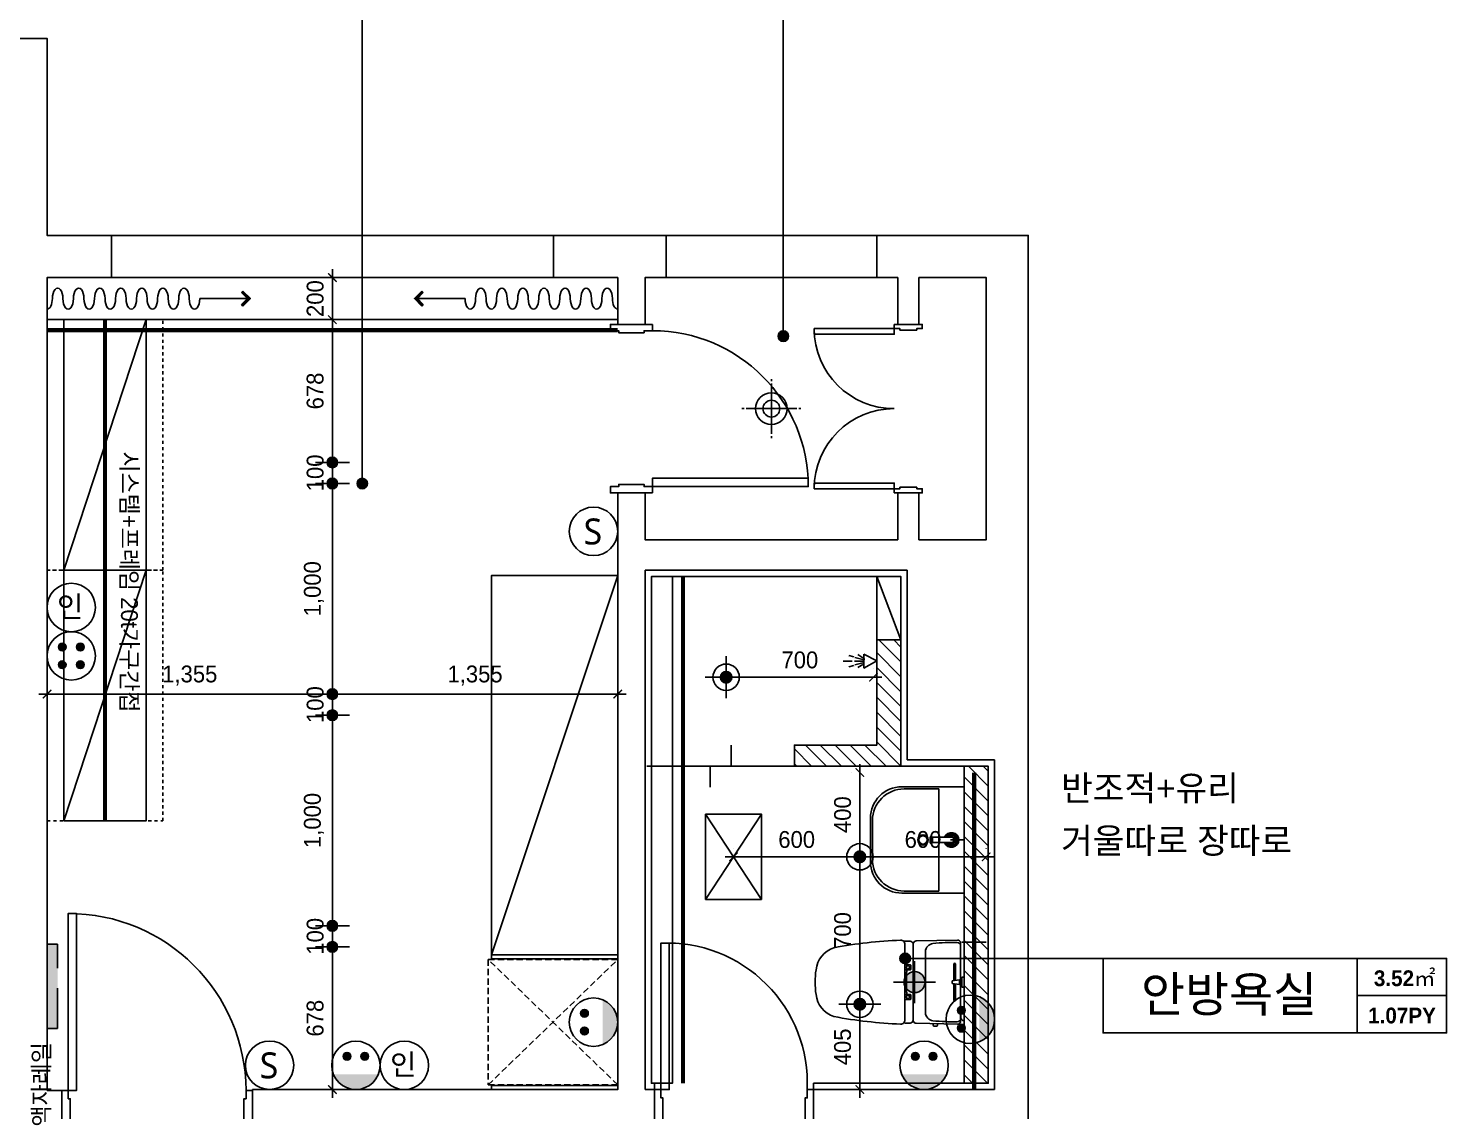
# Model space of a CAD drawing. Header units: millimetres. Extents: x 118028 to 193504, y 42792 to 96100.
# Drawn here: x 180482 to 187218, y 87357 to 92495 of the extents above; entities that cross this region are included whole.
import ezdxf
from ezdxf.enums import TextEntityAlignment as Align

# ---------------------------------------------------------------- set-up
doc = ezdxf.new("R2010")
doc.units = ezdxf.units.MM
doc.header["$LTSCALE"] = 30
doc.header["$PDMODE"] = 3
for name, pattern in [('DASHEDX2', [1.5, 1, -0.5]), ('HID', [2.3, 1.5, -0.8]), ('HID2', [1, 0.5, -0.5]), ('HIDDEN', [9.525, 6.35, -3.175])]:
    doc.linetypes.add(name, pattern=pattern)
doc.layers.get('DEFPOINTS').update_dxf_attribs({"color": 248})
for name, color, linetype in [('0-ELC TEXT', 7, 'Continuous'), ('01. F-소품', 3, 'Continuous'), ('03-TEXT', 3, 'Continuous'), ('03-WAL NEW', 3, 'Continuous'), ('06-FUR', 6, 'Continuous'), ('07-DIM WAL', 5, 'Continuous'), ('2CONTINUOUS', 2, 'Continuous'), ('3.기호.계단선', 30, 'Continuous'), ('_LIBR', 4, 'Continuous'), ('BATH', 5, 'Continuous'), ('C-WIN', 4, 'Continuous'), ('CEIL-DOOR', 6, 'Continuous'), ('CEIL-LIGHT', 7, 'Continuous'), ('CO-BATH', 6, 'Continuous'), ('CO-DO-FR', 7, 'Continuous'), ('CO-DOOR', 8, 'Continuous'), ('FIN', 2, 'Continuous'), ('HAT', 8, 'Continuous'), ('HL', 6, 'HIDDEN'), ('RC-LIGHT', 7, 'Continuous'), ('TOILET-1', 6, 'Continuous'), ('U-LANP', 6, 'Continuous'), ('설비', 140, 'Continuous'), ('욕실마감선', 4, 'Continuous')]:
    doc.layers.add(name, color=color, linetype=linetype)
doc.styles.add('HY 울릉도 L', font='')
doc.styles.add('넥슨고딕', font='NEXONLv1GothicBold.ttf')
doc.styles.add('코레일둥고', font='Korail_Round_Gothic_Medium.ttf')
doc.styles.get('HY 울릉도 L').set_extended_font_data('HY울릉도L')
doc.dimstyles.new('40', dxfattribs={"dimscale": 40, "dimtxt": 2, "dimasz": 1, "dimexe": 1, "dimexo": 1, "dimgap": 1, "dimtad": 1, "dimdec": 0, "dimrnd": 0.05, "dimdsep": 46, "dimlunit": 6, "dimtxsty": 'HY 울릉도 L', "dimblk": 'ARCHTICK', "dimcen": 2.5, "dimdle": 1, "dimclrd": 133, "dimclre": 133, "dimclrt": 30, "dimadec": 0, "dimazin": 0, "dimtfac": 1, "dimtdec": 0, "dimtix": 1, "dimtmove": 2, "dimatfit": 3, "dimldrblk": 'ARCHTICK', "dimfxl": 1, "dimlwd": -1, "dimlwe": -1, "dimarcsym": 0})

# ---------------------------------------------------------------- blocks, each defined once
blk = doc.blocks.new('D-008')
at = {"layer": 'CO-DO-FR'}
for points in [[(0, 200), (0, 0), (30, 0), (30, 40), (40, 40), (40, 160), (30, 160), (30, 200), (0, 200)], [(1200, 200), (1200, 0), (1170, 0), (1170, 40), (1160, 40), (1160, 160), (1170, 160), (1170, 200), (1200, 200)]]:
    blk.add_lwpolyline(points, close=True, dxfattribs=at)
at = {"layer": 'CO-DOOR'}
for points in [[(70, 770), (70, 200), (30, 200), (30, 770)], [(1130, 770), (1130, 200), (1170, 200), (1170, 770)]]:
    blk.add_lwpolyline(points, close=True, dxfattribs=at)
for centre, start, end in [((30, 200), 0, 90), ((1170, 200), 90, 180)]:
    blk.add_arc(centre, 570, start, end, dxfattribs=at)
blk = doc.blocks.new('AC-8')
at = {"layer": 'BATH'}
for p, q in [((-50.8, 54), (-0.1, 142.7)), ((-0.1, 142.7), (45.4, 54)), ((45.4, 54), (-50.8, 54)), ((-24.7, 46.5), (-46.3, 12.2)), ((-13.5, 47.3), (-27.7, -7.9)), ((-1.6, 49.5), (-1.6, -10.8)), ((10.4, 47.3), (24.5, -7.9)), ((21.6, 46.5), (43.2, 12.2)), ((-31.4, -16.2), (-41.1, -49)), ((-1.6, -27.3), (-1.6, -88.5)), ((28.3, -16.2), (38, -49))]:
    blk.add_line(p, q, dxfattribs=at)
blk = doc.blocks.new('A$C1AC25B95')
at = {"layer": '욕실마감선', "color": 8}
for p, q in [((28.3, 72.3), (28.3, 75)), ((53.3, 73.7), (53.3, 75))]:
    blk.add_line(p, q, dxfattribs=at)
at = {"layer": 'TOILET-1', "linetype": 'Continuous', "xscale": 0.873786407766195, "yscale": 0.873786407766195, "zscale": 0.873786407766195, "rotation": 180}
blk.add_blockref('AC-8', (39.7, 124.7), dxfattribs=at)
blk = doc.blocks.new('D-002')
at = {"layer": 'CO-DO-FR'}
for points in [[(0, 200), (0, 0), (30, 0), (30, 40), (40, 40), (40, 160), (30, 160), (30, 200), (0, 200)], [(800, 200), (800, 0), (770, 0), (770, 40), (760, 40), (760, 160), (770, 160), (770, 200), (800, 200)]]:
    blk.add_lwpolyline(points, close=True, dxfattribs=at)
at = {"layer": 'CO-DOOR'}
blk.add_lwpolyline([(730, 940), (730, 200), (770, 200), (770, 940)], close=True, dxfattribs=at)
blk.add_arc((770, 200), 740, 90, 180, dxfattribs=at)
blk = doc.blocks.new('vusaudeh')
at = {"layer": '3.기호.계단선', "transparency": 33554687}
h = blk.add_hatch(color=256, dxfattribs=at)
h.dxf.hatch_style = 1
h.paths.add_polyline_path([(158941.4, 87966.8, 1), (158841.4, 87966.8, 1)])
at = {"layer": '2CONTINUOUS'}
for p, q in [((158811.4, 91311.8), (158711.4, 91311.8)), ((157611.4, 91089.3), (157481.4, 91089.3)), ((157611.4, 90289.3), (157481.4, 90289.3)), ((157481.4, 87456.8), (157481.4, 90289.3)), ((158856.4, 89921.8), (157611.4, 89921.8)), ((157611.4, 89921.8), (157611.4, 87456.8)), ((158856.4, 89021.8), (158856.4, 89921.8)), ((159271.4, 89021.8), (158856.4, 89021.8)), ((159271.4, 87456.8), (159271.4, 89021.8)), ((155746.4, 87252.8), (155746.4, 87456.8)), ((155746.4, 87456.8), (157481.4, 87456.8)), ((158411.4, 87256.8), (158411.4, 87456.8)), ((158411.4, 87456.8), (159271.4, 87456.8))]:
    blk.add_line(p, q, dxfattribs=at)
for points in [[(154771.4, 87452.8), (154771.4, 91311.8), (155076.4, 91311.8), (155076.4, 91511.8), (154771.4, 91511.8), (154771.4, 92446.8), (154396.4, 92446.8), (154396.4, 92246.8), (154571.4, 92246.8), (154571.4, 90304.8)], [(157481.4, 91089.3), (157481.4, 91311.8), (157176.4, 91311.8), (157176.4, 91511.8), (157711.4, 91511.8), (157711.4, 91311.8), (157611.4, 91311.8), (157611.4, 91089.3)], [(158711.4, 91311.8), (158711.4, 91511.8), (159431.4, 91511.8), (159431.4, 80947.8), (159231.4, 80947.8)], [(158911.4, 91311.8), (158911.4, 91089.3), (158811.4, 91089.3), (158811.4, 91311.8)], [(158911.4, 90066.8), (159231.4, 90066.8), (159231.4, 91311.8), (158911.4, 91311.8)], [(157611.4, 90289.3), (157611.4, 90066.8), (158811.4, 90066.8)], [(158811.4, 90066.8), (158811.4, 90289.3), (158911.4, 90289.3), (158911.4, 90066.8)], [(154841.4, 87252.8), (154841.4, 87452.8), (154771.4, 87452.8)], [(157611.4, 87456.8), (157656.4, 87456.8), (157656.4, 87256.8)]]:
    blk.add_lwpolyline(points, dxfattribs=at)
at = {"layer": '3.기호.계단선'}
for p, q in [((158891.4, 88066.8), (158891.4, 87866.8)), ((158991.4, 87966.8), (158791.4, 87966.8))]:
    blk.add_line(p, q, dxfattribs=at)
blk.add_circle((158891.4, 87966.8), 50, dxfattribs=at)
at = {"layer": 'C-WIN'}
for points in [[(155076.4, 91511.8), (157176.4, 91511.8), (157176.4, 91311.8), (155076.4, 91311.8)], [(157711.4, 91311.8), (158711.4, 91311.8), (158711.4, 91511.8), (157711.4, 91511.8)]]:
    blk.add_lwpolyline(points, close=True, dxfattribs=at)
at = {"layer": 'CO-DO-FR'}
for points in [[(154841.4, 87452.8), (154841.4, 87252.8), (154871.4, 87252.8), (154871.4, 87292.8), (154881.4, 87292.8), (154881.4, 87412.8), (154871.4, 87412.8), (154871.4, 87452.8), (154841.4, 87452.8)], [(155746.4, 87452.8), (155746.4, 87252.8), (155716.4, 87252.8), (155716.4, 87292.8), (155706.4, 87292.8), (155706.4, 87412.8), (155716.4, 87412.8), (155716.4, 87452.8), (155746.4, 87452.8)], [(157656.4, 87456.8), (157656.4, 87256.8), (157686.4, 87256.8), (157686.4, 87296.8), (157696.4, 87296.8), (157696.4, 87416.8), (157686.4, 87416.8), (157686.4, 87456.8), (157656.4, 87456.8)], [(158411.4, 87456.8), (158411.4, 87256.8), (158381.4, 87256.8), (158381.4, 87296.8), (158371.4, 87296.8), (158371.4, 87416.8), (158381.4, 87416.8), (158381.4, 87456.8), (158411.4, 87456.8)]]:
    blk.add_lwpolyline(points, close=True, dxfattribs=at)
at = {"layer": 'CO-DOOR'}
for points in [[(154911.4, 88292.8), (154911.4, 87452.8), (154871.4, 87452.8), (154871.4, 88292.8)], [(157726.4, 88151.8), (157726.4, 87456.8), (157686.4, 87456.8), (157686.4, 88151.8)]]:
    blk.add_lwpolyline(points, close=True, dxfattribs=at)
for centre, radius, start, end in [((154872.1, 87448.5), 844.3, 0.29047, 90.04957), ((157716.5, 87487), 665.5, 357.40186, 92.59814)]:
    blk.add_arc(centre, radius, start, end, dxfattribs=at)
at = {"layer": 'CO-DOOR', "rotation": 270}
blk.add_blockref('D-002', (157446.4, 91089.3), dxfattribs=at)
blk = doc.blocks.new('cjswjdehds')
at = {"layer": '03-WAL NEW'}
h = blk.add_hatch(dxfattribs=at)
h.set_pattern_fill('_USER', color=256, scale=50, angle=135, pattern_type=0)
h.set_pattern_definition([(135, (282275.684, -121723.83), (-35.355339, -35.355339), [])])
h.paths.add_polyline_path([(184626.4, 88991.8), (184120.4, 88991.8), (184120.4, 89091.8), (184511.4, 89091.8), (184511.4, 89591.8), (184626.4, 89591.8)])
h = blk.add_hatch(dxfattribs=at)
h.set_pattern_fill('_USER', color=8, scale=50, angle=135, pattern_type=0)
h.set_pattern_definition([(135, (272673.75, -123468.83), (-35.355339, -35.355339), [])])
h.paths.add_polyline_path([(185041.4, 87486.8), (185041.4, 88079.5), (184926.4, 88079.5), (184926.4, 87486.8)])
h.paths.add_polyline_path([(185041.4, 88079.5), (185041.4, 88991.8), (184926.4, 88991.8), (184926.4, 88079.5)])
at = {"color": 8}
for p, q in [((184120.4, 88991.8), (183420.4, 88991.8)), ((184926.4, 88641.8), (184861.4, 88641.8))]:
    blk.add_line(p, q, dxfattribs=at)
blk.add_lwpolyline([(183820.4, 89091.8), (183820.4, 88991.8), (183720.4, 88991.8), (183720.4, 88891.8)], dxfattribs=at)
at = {"layer": '03-WAL NEW'}
blk.add_lwpolyline([(184626.4, 88991.8), (184120.4, 88991.8), (184120.4, 89091.8), (184511.4, 89091.8), (184511.4, 89591.8), (184626.4, 89591.8), (184626.4, 88991.8)], dxfattribs=at)
blk.add_lwpolyline([(184926.4, 88991.8), (184926.4, 87486.8), (185041.4, 87486.8), (185041.4, 88991.8)], close=True, dxfattribs=at)
at = {"layer": '06-FUR', "color": 8}
for p, q in [((181041.4, 91111.8), (180651.4, 89921.8)), ((181041.4, 89921.8), (180651.4, 88731.8)), ((182681.4, 88096.8), (183281.4, 89896.8)), ((184511.4, 89891.8), (184626.4, 89591.8))]:
    blk.add_line(p, q, dxfattribs=at)
at = {"layer": '06-FUR', "color": 8, "linetype": 'DASHEDX2'}
for p, q in [((183281.4, 87479.3), (182666.4, 88074.3)), ((182666.4, 87479.3), (183281.4, 88074.3))]:
    blk.add_line(p, q, dxfattribs=at)
at = {"layer": '06-FUR', "color": 8, "linetype": 'HID2'}
for points in [[(180571.4, 91111.8), (180571.4, 89921.8), (181121.4, 89921.8), (181121.4, 91111.8)], [(180571.4, 89921.8), (180571.4, 88731.8), (181121.4, 88731.8), (181121.4, 89921.8)]]:
    blk.add_lwpolyline(points, close=True, dxfattribs=at)
at = {"layer": '06-FUR', "color": 8}
for points in [[(180651.4, 91111.8), (180651.4, 89921.8), (181041.4, 89921.8), (181041.4, 91111.8)], [(180651.4, 89921.8), (180651.4, 88731.8), (181041.4, 88731.8), (181041.4, 89921.8)], [(183281.4, 88096.8), (183281.4, 89896.8), (182681.4, 89896.8), (182681.4, 88096.8)], [(184511.4, 89591.8), (184626.4, 89591.8), (184626.4, 89891.8), (184511.4, 89891.8)], [(182681.4, 88076.8), (183281.4, 88076.8), (183281.4, 88096.8), (182681.4, 88096.8)], [(182681.4, 87456.8), (183281.4, 87456.8), (183281.4, 87476.8), (182681.4, 87476.8)]]:
    blk.add_lwpolyline(points, close=True, dxfattribs=at)
at = {"layer": '06-FUR', "color": 8, "linetype": 'DASHEDX2'}
blk.add_lwpolyline([(183281.4, 87479.3), (183281.4, 88074.3), (182666.4, 88074.3), (182666.4, 87479.3)], close=True, dxfattribs=at)
at = {"layer": '_LIBR', "color": 8}
for p, q in [((183456.4, 87486.8), (183456.4, 87456.8)), ((184211.4, 87456.8), (184211.4, 87486.8))]:
    blk.add_line(p, q, dxfattribs=at)
blk.add_lwpolyline([(184211.4, 87486.8), (185041.4, 87486.8), (185041.4, 88991.8), (184626.4, 88991.8), (184626.4, 89891.8), (183441.4, 89891.8), (183441.4, 87486.8), (183456.4, 87486.8)], dxfattribs=at)
at = {"layer": 'CO-BATH', "color": 8}
for p, q in [((184631.4, 88894.3), (184926.4, 88894.3)), ((184641.4, 88884.3), (184806.4, 88884.3)), ((184806.4, 88884.3), (184806.4, 88399.3)), ((184926.4, 88894.3), (184926.4, 88389.3)), ((184481.4, 88539.3), (184481.4, 88744.3)), ((184491.4, 88549.3), (184491.4, 88734.3)), ((184765.9, 88627.3), (184765.9, 88656.3)), ((184770.9, 88656.3), (184765.9, 88656.3)), ((184770.9, 88627.3), (184770.9, 88656.3)), ((184775.9, 88655.3), (184770.9, 88655.3)), ((184775.9, 88628.3), (184775.9, 88655.3)), ((184866.4, 88654.3), (184775.9, 88654.3)), ((184770.9, 88627.3), (184765.9, 88627.3)), ((184775.9, 88628.3), (184770.9, 88628.3)), ((184866.4, 88629.3), (184775.9, 88629.3)), ((184926.4, 88389.3), (184631.4, 88389.3)), ((184806.4, 88399.3), (184641.4, 88399.3))]:
    blk.add_line(p, q, dxfattribs=at)
for radius in [25, 20]:
    blk.add_circle((184731.4, 88641.8), radius, dxfattribs=at)
for centre, radius, start, end in [((184631.4, 88744.3), 150, 90, 180), ((184641.4, 88734.3), 150, 90, 180), ((184866.4, 88641.8), 35, 200.92486, 159.07519), ((184866.4, 88641.8), 30, 204.62434, 155.37571), ((184866.4, 88641.8), 25, 210.00002, 150.00002), ((184866.4, 88641.8), 18, 223.98299, 136.01706), ((184866.4, 88641.8), 12.5, 270.00002, 90.00002), ((184631.4, 88539.3), 150, 180, 270), ((184641.4, 88549.3), 150, 180, 270)]:
    blk.add_arc(centre, radius, start, end, dxfattribs=at)
at = {"layer": 'FIN', "color": 8}
for p, q in [((184645.7, 87966.8), (184645.7, 88146.1)), ((184685, 88147.2), (184685, 87966.8)), ((184742.8, 88112), (184742.8, 87966.8)), ((184910, 87974.8), (184910, 88139.4)), ((184645.7, 87966.8), (184645.7, 87787.5)), ((184685, 87786.4), (184685, 87966.8)), ((184742.8, 87821.6), (184742.8, 87966.8)), ((184910, 87958.8), (184910, 87794.2)), ((184911.4, 87811.1), (184911.4, 87823.6)), ((184911.4, 87811.1), (184911.4, 87798.6))]:
    blk.add_line(p, q, dxfattribs=at)
for points in [[(184685, 88147.2, 0.371724), (184670.3, 88161.6, 0.003515), (184639.4, 88160.7, 0.320541)], [(184910, 88139.4), (184910, 88151.8, 0.421209), (184894.6, 88166.8), (184699.6, 88162.2, 0.001659)], [(184685, 87786.4, -0.371724), (184670.3, 87772, -0.003515), (184639.4, 87772.9, -0.320541)], [(184910, 87794.2), (184910, 87781.8, -0.421209), (184894.6, 87766.8), (184699.6, 87771.4, -0.001659)]]:
    blk.add_lwpolyline(points, format="xyb", dxfattribs=at)
for centre, radius, start, end in [((184348, 88011), 125.5, 108.2964, 173.42408), ((184714.7, 85962), 2205.9, 92.3333, 100.60807), ((184625.7, 88146.1), 20, 0, 92.3333), ((184700, 88147.2), 15, 91.36509, 180), ((184782.7, 88110.3), 40, 95.94375, 177.51291), ((184882.2, 87155.5), 1000, 89.31159, 95.94375), ((184894, 88139.4), 16, 0, 89.31159), ((184625, 87966.8), 405.9, 171.69926, 180), ((184625, 87966.8), 405.9, 180, 188.30074), ((184348, 87922.6), 125.5, 186.57592, 251.7036), ((184926.4, 87823.6), 15, 90, 180), ((184714.7, 89971.6), 2205.9, 259.39193, 267.6667), ((184625.7, 87787.5), 20, 267.6667, 0), ((184700, 87786.4), 15, 180, 268.63491), ((184782.7, 87823.3), 40, 182.48709, 264.05625), ((184882.2, 88778.1), 1000, 264.05625, 270.68841), ((184894, 87794.2), 16, 270.68841, 0), ((184926.4, 87798.6), 15, 180, 270)]:
    blk.add_arc(centre, radius, start, end, dxfattribs=at)
at = {"layer": 'HL', "color": 8, "linetype": 'Continuous'}
for p, q in [((184878.4, 87974.3), (184878.4, 88053.3)), ((184885.4, 87975.3), (184885.4, 88053.3)), ((184652.8, 87966.8), (184652.8, 88013.1)), ((184870.3, 87972.8), (184904.6, 87978.1)), ((184870.3, 87960.8), (184870.3, 87972.8)), ((184904.6, 87978.1), (184911.6, 87973.7)), ((184904.6, 87955.5), (184904.6, 87978.1)), ((184911.6, 87973.7), (184916.4, 87979.2)), ((184911.6, 87959.9), (184911.6, 87973.7)), ((184916.4, 87990.8), (184926.4, 87990.8)), ((184916.4, 87942.8), (184916.4, 87990.8)), ((184652.8, 87966.8), (184652.8, 87920.5)), ((184870.3, 87960.8), (184904.6, 87955.5)), ((184878.4, 87880.3), (184878.4, 87959.3)), ((184885.4, 87880.3), (184885.4, 87958.3)), ((184904.6, 87955.5), (184911.6, 87959.9)), ((184911.6, 87959.9), (184916.4, 87954.4)), ((184916.4, 87942.8), (184926.4, 87942.8)), ((184779.9, 87761.8), (184779.9, 87769.5)), ((184796, 87757.8), (184783.9, 87757.8)), ((184800, 87761.8), (184800, 87769.1))]:
    blk.add_line(p, q, dxfattribs=at)
for points in [[(184645.7, 88049.4), (184669.9, 88049.4, -0.414214), (184673.9, 88045.4), (184673.9, 88028.9, -0.414214), (184669.9, 88024.9), (184654.3, 88024.9), (184645.7, 88024.9)], [(184654.3, 88024.9), (184654.3, 88015.1, -0.414214), (184652.3, 88013.1), (184645.7, 88013.1)], [(184654.3, 87908.7), (184654.3, 87918.5, 0.414214), (184652.3, 87920.5), (184645.7, 87920.5)], [(184645.7, 87884.2), (184669.9, 87884.2, 0.414214), (184673.9, 87888.2), (184673.9, 87904.7, 0.414214), (184669.9, 87908.7), (184654.3, 87908.7), (184645.7, 87908.7)]]:
    blk.add_lwpolyline(points, format="xyb", dxfattribs=at)
for centre in [(184660, 88036.8), (184660, 87896.8)]:
    blk.add_circle(centre, 8, dxfattribs=at)
for centre, radius, start, end in [((184881.9, 88053.3), 3.5, 0, 180), ((184881.9, 87880.3), 3.5, 180, 0), ((184783.9, 87761.8), 4, 180, 270), ((184796, 87761.8), 4, 270, 0)]:
    blk.add_arc(centre, radius, start, end, dxfattribs=at)
blk.add_blockref('vusaudeh', (25800, 0))
at = {"layer": '06-FUR', "color": 8, "xscale": -0.7874015748031495, "yscale": 0.7874015748031495, "zscale": 0.7874015748031495, "rotation": 89.99999999999986}
blk.add_blockref('A$C1AC25B95', (184511.4, 89523.1), dxfattribs=at)
at = {"layer": 'CO-DOOR', "color": 8, "xscale": 0.6666666666666666, "yscale": 0.6666666666666666, "zscale": 0.6666666666666666, "rotation": 90}
blk.add_blockref('D-008', (184728, 90289.3), dxfattribs=at)
blk = doc.blocks.new('FFSFDF')
at = {"layer": '01. F-소품'}
blk.add_hatch(color=8, dxfattribs=at).paths.add_polyline_path([(1567672.9, 1746751.1), (1567679.9, 1746744.1), (1567715.3, 1746779.4), (1567679.9, 1746814.8), (1567672.9, 1746807.7), (1567701.2, 1746779.4)])
at = {"layer": '01. F-소품', "color": 8}
for p, q in [((1567672.9, 1746807.7), (1567679.9, 1746814.8)), ((1567474.8, 1746779.4), (1567701.2, 1746779.4)), ((1567672.9, 1746751.1), (1567679.9, 1746744.1))]:
    blk.add_line(p, q, dxfattribs=at)
for points in [[(1567672.9, 1746807.7), (1567701.2, 1746779.4), (1567672.9, 1746751.1)], [(1567679.9, 1746814.8), (1567715.3, 1746779.4), (1567679.9, 1746744.1)]]:
    blk.add_lwpolyline(points, dxfattribs=at)
for centre, start_param, end_param in [((1566799.8, 1746779.4), 1.570796, 4.712389), ((1566899.8, 1746779.4), 1.570796, 4.712389), ((1566999.8, 1746779.4), 1.570796, 4.712389), ((1567099.8, 1746779.4), 1.570796, 4.712389), ((1567199.8, 1746779.4), 1.570796, 4.712389), ((1567299.8, 1746779.4), 1.570796, 4.712389), ((1567399.8, 1746779.4), 1.570796, 4.712389), ((1566749.8, 1746779.4), 6.283185, 7.853982), ((1566849.8, 1746779.4), 4.712389, 7.853982), ((1566949.8, 1746779.4), 4.712389, 7.853982), ((1567049.8, 1746779.4), 4.712389, 7.853982), ((1567149.8, 1746779.4), 4.712389, 7.853982), ((1567249.8, 1746779.4), 4.712389, 7.853982), ((1567349.8, 1746779.4), 4.712389, 7.853982), ((1567449.8, 1746779.4), 4.712389, 7.853982)]:
    blk.add_ellipse(centre, major_axis=(0, -50), ratio=0.5, start_param=start_param, end_param=end_param, dxfattribs=at)
blk = doc.blocks.new('hallogen')
h = blk.add_hatch(color=256)
h.dxf.hatch_style = 1
edge = h.paths.add_edge_path()
edge.add_arc((48591.7, 60854.3), 31.2, 0, 360, ccw=False)
at = {"color": 1, "linetype": 'Continuous'}
for p, q in [((48591.7, 60954.3), (48591.7, 60754.3)), ((48691.7, 60854.3), (48491.7, 60854.3))]:
    blk.add_line(p, q, dxfattribs=at)
at = {"color": 4, "linetype": 'Continuous'}
blk.add_circle((48591.7, 60854.3), 62.5, dxfattribs=at)
blk = doc.blocks.new('매입등')
at = {"layer": 'HAT', "color": 1}
for p, q in [((0, 140), (0, 130)), ((0, 120), (0, -120)), ((-140, 0), (-130, 0)), ((120, 0), (-120, 0)), ((140, 0), (130, 0)), ((-140, 0), (-130, 0)), ((0, -140), (0, -130))]:
    blk.add_line(p, q, dxfattribs=at)
blk.add_circle((0, 0), 40, dxfattribs=at)
at = {"layer": 'U-LANP'}
blk.add_circle((0, 0), 75, dxfattribs=at)
blk = doc.blocks.new('A$C59950440')
at = {"layer": 'CEIL-DOOR'}
blk.add_blockref('매입등', (140, 140), dxfattribs=at)
blk = doc.blocks.new('_ArchTick')
at = {"color": 0, "linetype": 'ByBlock', "const_width": 0.15}
blk.add_lwpolyline([(-0.5, -0.5), (0.5, 0.5)], dxfattribs=at)
blk = doc.blocks.new('*D111')
at = {"layer": '07-DIM WAL', "color": 133, "transparency": 16777216}
for p, q in [((183756.4, 89414.3), (184536.4, 89414.3)), ((183796.4, 89454.3), (183796.4, 89454.3)), ((184496.4, 89454.3), (184496.4, 89454.3))]:
    blk.add_line(p, q, dxfattribs=at)
at = {"layer": 'DEFPOINTS', "color": 0, "transparency": 16777216}
for p in [(183796.4, 89414.3), (184496.4, 89414.3), (184496.4, 89414.3)]:
    blk.add_point(p, dxfattribs=at)
at = {"layer": '07-DIM WAL', "color": 133, "transparency": 16777216, "xscale": 40, "yscale": 40, "zscale": 40, "rotation": 180}
blk.add_blockref('_ArchTick', (183796.4, 89414.3), dxfattribs=at)
at = {"layer": '07-DIM WAL', "color": 133, "transparency": 16777216, "xscale": 40, "yscale": 40, "zscale": 40}
blk.add_blockref('_ArchTick', (184496.4, 89414.3), dxfattribs=at)
at = {"layer": '07-DIM WAL', "color": 30, "transparency": 16777216, "insert": (184146.4, 89496), "char_height": 80, "attachment_point": 5, "style": 'HY 울릉도 L'}
blk.add_mtext('700', dxfattribs=at)
blk = doc.blocks.new('*D112')
at = {"layer": '07-DIM WAL', "color": 133, "transparency": 16777216}
for p, q in [((184431.4, 88601.8), (184431.4, 88601.8)), ((185031.4, 88599.3), (185031.4, 88601.8)), ((184391.4, 88561.8), (185071.4, 88561.8))]:
    blk.add_line(p, q, dxfattribs=at)
at = {"layer": 'DEFPOINTS', "color": 0, "transparency": 16777216}
for p in [(184431.4, 88561.8), (185031.4, 88561.8), (185031.4, 88559.3)]:
    blk.add_point(p, dxfattribs=at)
at = {"layer": '07-DIM WAL', "color": 133, "transparency": 16777216, "xscale": 40, "yscale": 40, "zscale": 40, "rotation": 180}
blk.add_blockref('_ArchTick', (184431.4, 88561.8), dxfattribs=at)
at = {"layer": '07-DIM WAL', "color": 133, "transparency": 16777216, "xscale": 40, "yscale": 40, "zscale": 40}
blk.add_blockref('_ArchTick', (185031.4, 88561.8), dxfattribs=at)
at = {"layer": '07-DIM WAL', "color": 30, "transparency": 16777216, "insert": (184731.4, 88643.5), "char_height": 80, "attachment_point": 5, "style": 'HY 울릉도 L'}
blk.add_mtext('600', dxfattribs=at)
blk = doc.blocks.new('*D113')
at = {"layer": '07-DIM WAL', "color": 133, "transparency": 16777216}
for p, q in [((184431.4, 88521.8), (184431.4, 89001.8)), ((184391.4, 88961.8), (184391.4, 88961.8)), ((184391.4, 88561.8), (184391.4, 88561.8))]:
    blk.add_line(p, q, dxfattribs=at)
at = {"layer": 'DEFPOINTS', "color": 0, "transparency": 16777216}
for p in [(184431.4, 88961.8), (184431.4, 88961.8), (184431.4, 88561.8)]:
    blk.add_point(p, dxfattribs=at)
at = {"layer": '07-DIM WAL', "color": 133, "transparency": 16777216, "xscale": 40, "yscale": 40, "zscale": 40}
for p, rotation in [((184431.4, 88961.8), 90), ((184431.4, 88561.8), 270)]:
    blk.add_blockref('_ArchTick', p, dxfattribs=dict(at, rotation=rotation))
at = {"layer": '07-DIM WAL', "color": 30, "transparency": 16777216, "insert": (184349.7, 88761.8), "char_height": 80, "attachment_point": 5, "rotation": 90, "style": 'HY 울릉도 L'}
blk.add_mtext('400', dxfattribs=at)
blk = doc.blocks.new('*D114')
at = {"layer": '07-DIM WAL', "color": 133, "transparency": 16777216}
for p, q in [((184431.4, 88601.8), (184431.4, 87821.8)), ((184391.4, 88561.8), (184391.4, 88561.8)), ((184391.4, 87861.8), (184391.4, 87861.8))]:
    blk.add_line(p, q, dxfattribs=at)
at = {"layer": 'DEFPOINTS', "color": 0, "transparency": 16777216}
for p in [(184431.4, 88561.8), (184431.4, 87861.8), (184431.4, 87861.8)]:
    blk.add_point(p, dxfattribs=at)
at = {"layer": '07-DIM WAL', "color": 133, "transparency": 16777216, "xscale": 40, "yscale": 40, "zscale": 40}
for p, rotation in [((184431.4, 88561.8), 90), ((184431.4, 87861.8), 270)]:
    blk.add_blockref('_ArchTick', p, dxfattribs=dict(at, rotation=rotation))
at = {"layer": '07-DIM WAL', "color": 30, "transparency": 16777216, "insert": (184349.7, 88211.8), "char_height": 80, "attachment_point": 5, "rotation": 90, "style": 'HY 울릉도 L'}
blk.add_mtext('700', dxfattribs=at)
blk = doc.blocks.new('*D115')
at = {"layer": '07-DIM WAL', "color": 133, "transparency": 16777216}
for p, q in [((184391.4, 87861.8), (184391.4, 87861.8)), ((184431.4, 87901.8), (184431.4, 87416.8)), ((184391.4, 87456.8), (184391.4, 87456.8))]:
    blk.add_line(p, q, dxfattribs=at)
at = {"layer": 'DEFPOINTS', "color": 0, "transparency": 16777216}
for p in [(184431.4, 87861.8), (184431.4, 87456.8), (184431.4, 87456.8)]:
    blk.add_point(p, dxfattribs=at)
at = {"layer": '07-DIM WAL', "color": 133, "transparency": 16777216, "xscale": 40, "yscale": 40, "zscale": 40}
for p, rotation in [((184431.4, 87861.8), 90), ((184431.4, 87456.8), 270)]:
    blk.add_blockref('_ArchTick', p, dxfattribs=dict(at, rotation=rotation))
at = {"layer": '07-DIM WAL', "color": 30, "transparency": 16777216, "insert": (184349.6, 87659.3), "char_height": 80, "attachment_point": 5, "rotation": 90, "style": 'HY 울릉도 L'}
blk.add_mtext('405', dxfattribs=at)
blk = doc.blocks.new('*D128')
at = {"layer": '07-DIM WAL', "color": 133, "transparency": 16777216}
for p, q in [((181926.4, 91071.8), (181926.4, 91351.8)), ((181886.4, 91311.8), (181886.4, 91311.8)), ((181886.4, 91111.8), (181886.4, 91111.8))]:
    blk.add_line(p, q, dxfattribs=at)
at = {"layer": 'DEFPOINTS', "color": 0, "transparency": 16777216}
for p in [(181926.4, 91311.8), (181926.4, 91311.8), (181926.4, 91111.8)]:
    blk.add_point(p, dxfattribs=at)
at = {"layer": '07-DIM WAL', "color": 133, "transparency": 16777216, "xscale": 40, "yscale": 40, "zscale": 40}
for p, rotation in [((181926.4, 91311.8), 270), ((181926.4, 91111.8), 90)]:
    blk.add_blockref('_ArchTick', p, dxfattribs=dict(at, rotation=rotation))
at = {"layer": '07-DIM WAL', "color": 30, "transparency": 16777216, "insert": (181844.7, 91211.8), "char_height": 80, "attachment_point": 5, "rotation": 90, "style": 'HY 울릉도 L'}
blk.add_mtext('200', dxfattribs=at)
blk = doc.blocks.new('*D130')
at = {"layer": '07-DIM WAL', "color": 133, "transparency": 16777216}
for p, q in [((183831.4, 88601.8), (183831.4, 88601.8)), ((184431.4, 88601.8), (184431.4, 88601.8)), ((184471.4, 88561.8), (183791.4, 88561.8))]:
    blk.add_line(p, q, dxfattribs=at)
at = {"layer": 'DEFPOINTS', "color": 0, "transparency": 16777216}
for p in [(183831.4, 88561.8), (183831.4, 88561.8), (184431.4, 88561.8)]:
    blk.add_point(p, dxfattribs=at)
at = {"layer": '07-DIM WAL', "color": 133, "transparency": 16777216, "xscale": 40, "yscale": 40, "zscale": 40, "rotation": 180}
blk.add_blockref('_ArchTick', (183831.4, 88561.8), dxfattribs=at)
at = {"layer": '07-DIM WAL', "color": 133, "transparency": 16777216, "xscale": 40, "yscale": 40, "zscale": 40}
blk.add_blockref('_ArchTick', (184431.4, 88561.8), dxfattribs=at)
at = {"layer": '07-DIM WAL', "color": 30, "transparency": 16777216, "insert": (184131.4, 88643.5), "char_height": 80, "attachment_point": 5, "style": 'HY 울릉도 L'}
blk.add_mtext('600', dxfattribs=at)
blk = doc.blocks.new('SW')
at = {"layer": '설비', "color": 140}
blk.add_circle((11533254, -14277699), 184, dxfattribs=at)
at = {"layer": '설비', "color": 140, "insert": (11533320, -14277601), "char_height": 197.14, "width": 314.33, "attachment_point": 3, "style": '코레일둥고'}
blk.add_mtext('{\\fMalgun Gothic|b0|i0|c129|p50;S}', dxfattribs=at)
blk = doc.blocks.new('egoo')
at = {"layer": '설비'}
h = blk.add_hatch(color=140, dxfattribs=at)
edge = h.paths.add_edge_path()
edge.add_arc((1015645.3, 443433.7), 22.3, 0, 360)
h = blk.add_hatch(color=140, dxfattribs=at)
edge = h.paths.add_edge_path()
edge.add_arc((1015747.7, 443433.7), 22.3, 0, 360)
h = blk.add_hatch(color=140, dxfattribs=at)
edge = h.paths.add_edge_path()
edge.add_line((1015826.3, 443329.1), (1015566.6, 443329.1))
edge.add_ellipse((1015696.5, 443381.5), major_axis=(99, 99), ratio=1, start_angle=156.95778, end_angle=293.04222)
at = {"layer": '설비', "color": 140}
for centre, radius in [((1015696.5, 443381.5), 140), ((1015645.3, 443433.7), 22.3), ((1015747.7, 443433.7), 22.3)]:
    blk.add_circle(centre, radius, dxfattribs=at)
blk = doc.blocks.new('DLSXJSPT')
at = {"layer": '설비', "color": 140}
blk.add_circle((242956, 103418.4), 115, dxfattribs=at)
at = {"layer": '설비', "color": 140, "style": '코레일둥고'}
blk.add_text('인', height=100, dxfattribs=at).set_placement((242888.1, 103372))
blk = doc.blocks.new('4RNZHS')
at = {"layer": '설비'}
h = blk.add_hatch(color=140, dxfattribs=at)
edge = h.paths.add_edge_path()
edge.add_arc((244434.2, 96095.3), 18.3, -90, 270, ccw=False)
h = blk.add_hatch(color=140, dxfattribs=at)
edge = h.paths.add_edge_path()
edge.add_arc((244520, 96095.3), 18.3, 270, 630)
h = blk.add_hatch(color=140, dxfattribs=at)
edge = h.paths.add_edge_path()
edge.add_arc((244434.2, 96011.2), 18.3, -90, 270, ccw=False)
h = blk.add_hatch(color=140, dxfattribs=at)
edge = h.paths.add_edge_path()
edge.add_arc((244520, 96011.2), 18.3, 270, 630)
at = {"layer": '설비', "color": 140}
for centre, radius in [((244477.1, 96053.3), 115), ((244434.2, 96095.3), 18.3), ((244520, 96095.3), 18.3), ((244434.2, 96011.2), 18.3), ((244520, 96011.2), 18.3)]:
    blk.add_circle(centre, radius, dxfattribs=at)
blk = doc.blocks.new('1')
at = {"linetype": 'Continuous'}
h = blk.add_hatch(color=4, dxfattribs=at)
h.dxf.hatch_style = 1
edge = h.paths.add_edge_path()
edge.add_arc((11539653, -14273504), 37.5, 0, 360)
at = {"color": 1, "linetype": 'Continuous'}
for p, q in [((11539653, -14273637), (11539653, -14273370)), ((11539520, -14273504), (11539787, -14273504))]:
    blk.add_line(p, q, dxfattribs=at)
at = {"color": 4, "linetype": 'Continuous'}
for radius in [41.5, 37.5]:
    blk.add_circle((11539653, -14273504), radius, dxfattribs=at)
blk = doc.blocks.new('*D160')
at = {"layer": '07-DIM WAL', "color": 133, "transparency": 16777216}
for p, q in [((181926.4, 89194.3), (181926.4, 89374.3)), ((181966.4, 89334.3), (181966.4, 89334.3)), ((181966.4, 89234.3), (181966.4, 89234.3))]:
    blk.add_line(p, q, dxfattribs=at)
at = {"layer": 'DEFPOINTS', "color": 0, "transparency": 16777216}
for p in [(181926.4, 89334.3), (181926.4, 89334.3), (181926.4, 89234.3)]:
    blk.add_point(p, dxfattribs=at)
at = {"layer": '07-DIM WAL', "color": 133, "transparency": 16777216, "xscale": 40, "yscale": 40, "zscale": 40}
for p, rotation in [((181926.4, 89334.3), 270), ((181926.4, 89234.3), 90)]:
    blk.add_blockref('_ArchTick', p, dxfattribs=dict(at, rotation=rotation))
at = {"layer": '07-DIM WAL', "color": 30, "transparency": 16777216, "insert": (181844.7, 89284.3), "char_height": 80, "attachment_point": 5, "rotation": 90, "style": 'HY 울릉도 L'}
blk.add_mtext('100', dxfattribs=at)
blk = doc.blocks.new('*D161')
at = {"layer": '07-DIM WAL', "color": 133, "transparency": 16777216}
for p, q in [((181926.4, 90294.3), (181926.4, 90474.3)), ((181966.4, 90434.3), (181966.4, 90434.3)), ((181966.4, 90334.3), (181966.4, 90334.3))]:
    blk.add_line(p, q, dxfattribs=at)
at = {"layer": 'DEFPOINTS', "color": 0, "transparency": 16777216}
for p in [(181926.4, 90434.3), (181926.4, 90434.3), (181926.4, 90334.3)]:
    blk.add_point(p, dxfattribs=at)
at = {"layer": '07-DIM WAL', "color": 133, "transparency": 16777216, "xscale": 40, "yscale": 40, "zscale": 40}
for p, rotation in [((181926.4, 90434.3), 270), ((181926.4, 90334.3), 90)]:
    blk.add_blockref('_ArchTick', p, dxfattribs=dict(at, rotation=rotation))
at = {"layer": '07-DIM WAL', "color": 30, "transparency": 16777216, "insert": (181844.7, 90384.3), "char_height": 80, "attachment_point": 5, "rotation": 90, "style": 'HY 울릉도 L'}
blk.add_mtext('100', dxfattribs=at)
blk = doc.blocks.new('*D162')
at = {"layer": '07-DIM WAL', "color": 133, "transparency": 16777216}
for p, q in [((181926.4, 88094.3), (181926.4, 88274.3)), ((181966.4, 88234.3), (181966.4, 88234.3)), ((181966.4, 88134.3), (181966.4, 88134.3))]:
    blk.add_line(p, q, dxfattribs=at)
at = {"layer": 'DEFPOINTS', "color": 0, "transparency": 16777216}
for p in [(181926.4, 88234.3), (181926.4, 88234.3), (181926.4, 88134.3)]:
    blk.add_point(p, dxfattribs=at)
at = {"layer": '07-DIM WAL', "color": 133, "transparency": 16777216, "xscale": 40, "yscale": 40, "zscale": 40}
for p, rotation in [((181926.4, 88234.3), 270), ((181926.4, 88134.3), 90)]:
    blk.add_blockref('_ArchTick', p, dxfattribs=dict(at, rotation=rotation))
at = {"layer": '07-DIM WAL', "color": 30, "transparency": 16777216, "insert": (181844.7, 88184.3), "char_height": 80, "attachment_point": 5, "rotation": 90, "style": 'HY 울릉도 L'}
blk.add_mtext('100', dxfattribs=at)
blk = doc.blocks.new('*D163')
at = {"layer": '07-DIM WAL', "color": 133, "transparency": 16777216}
for p, q in [((181886.4, 90334.3), (181886.4, 90334.3)), ((181926.4, 90374.3), (181926.4, 89294.3)), ((181886.4, 89334.3), (181886.4, 89334.3))]:
    blk.add_line(p, q, dxfattribs=at)
at = {"layer": 'DEFPOINTS', "color": 0, "transparency": 16777216}
for p in [(181926.4, 90334.3), (181926.4, 89334.3), (181926.4, 89334.3)]:
    blk.add_point(p, dxfattribs=at)
at = {"layer": '07-DIM WAL', "color": 133, "transparency": 16777216, "xscale": 40, "yscale": 40, "zscale": 40}
for p, rotation in [((181926.4, 90334.3), 90), ((181926.4, 89334.3), 270)]:
    blk.add_blockref('_ArchTick', p, dxfattribs=dict(at, rotation=rotation))
at = {"layer": '07-DIM WAL', "color": 30, "transparency": 16777216, "insert": (181838.5, 89834.3), "char_height": 80, "attachment_point": 5, "rotation": 90, "style": 'HY 울릉도 L'}
blk.add_mtext('1,000', dxfattribs=at)
blk = doc.blocks.new('*D164')
at = {"layer": '07-DIM WAL', "color": 133, "transparency": 16777216}
for p, q in [((181926.4, 89274.3), (181926.4, 88194.3)), ((181966.4, 89234.3), (181966.4, 89234.3)), ((181966.4, 88234.3), (181966.4, 88234.3))]:
    blk.add_line(p, q, dxfattribs=at)
at = {"layer": 'DEFPOINTS', "color": 0, "transparency": 16777216}
for p in [(181926.4, 89234.3), (181926.4, 88234.3), (181926.4, 88234.3)]:
    blk.add_point(p, dxfattribs=at)
at = {"layer": '07-DIM WAL', "color": 133, "transparency": 16777216, "xscale": 40, "yscale": 40, "zscale": 40}
for p, rotation in [((181926.4, 89234.3), 90), ((181926.4, 88234.3), 270)]:
    blk.add_blockref('_ArchTick', p, dxfattribs=dict(at, rotation=rotation))
at = {"layer": '07-DIM WAL', "color": 30, "transparency": 16777216, "insert": (181838.5, 88734.3), "char_height": 80, "attachment_point": 5, "rotation": 90, "style": 'HY 울릉도 L'}
blk.add_mtext('1,000', dxfattribs=at)
blk = doc.blocks.new('*D165')
at = {"layer": '07-DIM WAL', "color": 133, "transparency": 16777216}
for p, q in [((181886.4, 88134.3), (181886.4, 88134.3)), ((181926.4, 88174.3), (181926.4, 87416.8)), ((181886.4, 87456.8), (181886.4, 87456.8))]:
    blk.add_line(p, q, dxfattribs=at)
at = {"layer": 'DEFPOINTS', "color": 0, "transparency": 16777216}
for p in [(181926.4, 88134.3), (181926.4, 87456.8), (181926.4, 87456.8)]:
    blk.add_point(p, dxfattribs=at)
at = {"layer": '07-DIM WAL', "color": 133, "transparency": 16777216, "xscale": 40, "yscale": 40, "zscale": 40}
for p, rotation in [((181926.4, 88134.3), 90), ((181926.4, 87456.8), 270)]:
    blk.add_blockref('_ArchTick', p, dxfattribs=dict(at, rotation=rotation))
at = {"layer": '07-DIM WAL', "color": 30, "transparency": 16777216, "insert": (181844.6, 87795.6), "char_height": 80, "attachment_point": 5, "rotation": 90, "style": 'HY 울릉도 L'}
blk.add_mtext('678', dxfattribs=at)
blk = doc.blocks.new('*D166')
at = {"layer": '07-DIM WAL', "color": 133, "transparency": 16777216}
for p, q in [((181926.4, 90394.3), (181926.4, 91151.8)), ((181966.4, 91111.8), (181966.4, 91111.8)), ((181966.4, 90434.3), (181966.4, 90434.3))]:
    blk.add_line(p, q, dxfattribs=at)
at = {"layer": 'DEFPOINTS', "color": 0, "transparency": 16777216}
for p in [(181926.4, 91111.8), (181926.4, 91111.8), (181926.4, 90434.3)]:
    blk.add_point(p, dxfattribs=at)
at = {"layer": '07-DIM WAL', "color": 133, "transparency": 16777216, "xscale": 40, "yscale": 40, "zscale": 40}
for p, rotation in [((181926.4, 91111.8), 90), ((181926.4, 90434.3), 270)]:
    blk.add_blockref('_ArchTick', p, dxfattribs=dict(at, rotation=rotation))
at = {"layer": '07-DIM WAL', "color": 30, "transparency": 16777216, "insert": (181844.6, 90773.1), "char_height": 80, "attachment_point": 5, "rotation": 90, "style": 'HY 울릉도 L'}
blk.add_mtext('678', dxfattribs=at)
blk = doc.blocks.new('*D167')
at = {"layer": '07-DIM WAL', "color": 133, "transparency": 16777216}
for p, q in [((181886.4, 89334.3), (183321.4, 89334.3)), ((181926.4, 89374.3), (181926.4, 89374.3)), ((183281.4, 89374.3), (183281.4, 89374.3))]:
    blk.add_line(p, q, dxfattribs=at)
at = {"layer": 'DEFPOINTS', "color": 0, "transparency": 16777216}
for p in [(181926.4, 89334.3), (183281.4, 89334.3), (183281.4, 89334.3)]:
    blk.add_point(p, dxfattribs=at)
at = {"layer": '07-DIM WAL', "color": 133, "transparency": 16777216, "xscale": 40, "yscale": 40, "zscale": 40, "rotation": 180}
blk.add_blockref('_ArchTick', (181926.4, 89334.3), dxfattribs=at)
at = {"layer": '07-DIM WAL', "color": 133, "transparency": 16777216, "xscale": 40, "yscale": 40, "zscale": 40}
blk.add_blockref('_ArchTick', (183281.4, 89334.3), dxfattribs=at)
at = {"layer": '07-DIM WAL', "color": 30, "transparency": 16777216, "insert": (182603.9, 89422.3), "char_height": 80, "attachment_point": 5, "style": 'HY 울릉도 L'}
blk.add_mtext('1,355', dxfattribs=at)
blk = doc.blocks.new('*D168')
at = {"layer": '07-DIM WAL', "color": 133, "transparency": 16777216}
for p, q in [((181966.4, 89334.3), (180531.4, 89334.3)), ((180571.4, 89374.3), (180571.4, 89374.3)), ((181926.4, 89374.3), (181926.4, 89374.3))]:
    blk.add_line(p, q, dxfattribs=at)
at = {"layer": 'DEFPOINTS', "color": 0, "transparency": 16777216}
for p in [(180571.4, 89334.3), (180571.4, 89334.3), (181926.4, 89334.3)]:
    blk.add_point(p, dxfattribs=at)
at = {"layer": '07-DIM WAL', "color": 133, "transparency": 16777216, "xscale": 40, "yscale": 40, "zscale": 40, "rotation": 180}
blk.add_blockref('_ArchTick', (180571.4, 89334.3), dxfattribs=at)
at = {"layer": '07-DIM WAL', "color": 133, "transparency": 16777216, "xscale": 40, "yscale": 40, "zscale": 40}
blk.add_blockref('_ArchTick', (181926.4, 89334.3), dxfattribs=at)
at = {"layer": '07-DIM WAL', "color": 30, "transparency": 16777216, "insert": (181248.9, 89422.3), "char_height": 80, "attachment_point": 5, "style": 'HY 울릉도 L'}
blk.add_mtext('1,355', dxfattribs=at)
blk = doc.blocks.new('10d')
at = {"layer": '설비'}
h = blk.add_hatch(color=10, dxfattribs=at)
edge = h.paths.add_edge_path()
edge.add_line((177053.4, 89251.1), (177053.4, 89464.5))
edge.add_ellipse((177096.4, 89357.8), major_axis=(81.3, -81.3), ratio=1, start_angle=156.95778, end_angle=293.04222)
h = blk.add_hatch(color=10, dxfattribs=at)
edge = h.paths.add_edge_path()
edge.add_arc((177139.3, 89399.8), 18.3, 0, 360)
h = blk.add_hatch(color=10, dxfattribs=at)
edge = h.paths.add_edge_path()
edge.add_arc((177139.3, 89315.8), 18.3, 0, 360)
at = {"layer": '설비', "color": 10}
for centre, radius in [((177096.4, 89357.8), 115), ((177139.3, 89399.8), 18.3), ((177139.3, 89315.8), 18.3)]:
    blk.add_circle(centre, radius, dxfattribs=at)

msp = doc.modelspace()

# ---------------------------------------------------------------- hatches: boundary and pattern name
at = {"layer": '0-ELC TEXT'}
h = msp.add_hatch(color=256, dxfattribs=at)
h.dxf.hatch_style = 1
edge = h.paths.add_edge_path()
edge.add_arc((184067.8, 91033.5), 25, -180, 180, ccw=False)
h = msp.add_hatch(color=256, dxfattribs=at)
h.dxf.hatch_style = 1
edge = h.paths.add_edge_path()
edge.add_arc((182068.2, 90333.7), 25, -180, 180, ccw=False)
h = msp.add_hatch(color=256, dxfattribs=at)
h.dxf.hatch_style = 1
edge = h.paths.add_edge_path()
edge.add_arc((184646.6, 88079.5), 25, -270, 90, ccw=False)
at = {"layer": 'CEIL-LIGHT', "linetype": 'HIDDEN'}
h = msp.add_hatch(color=10, dxfattribs=at)
h.dxf.hatch_style = 1
h.paths.add_polyline_path([(180621.4, 87747.4), (180621.4, 88147.4), (180571.4, 88147.4), (180571.4, 87747.4)])

# ---------------------------------------------------------------- linework, layer by layer
at = {"layer": '0-ELC TEXT'}
for p, q in [((182068.2, 92542.5), (182068.2, 90333.7)), ((184067.8, 92542.5), (184067.8, 91033.5)), ((185586.4, 88079.5), (184646.6, 88079.5)), ((186793.6, 87725.7), (186793.6, 88079.5)), ((186793.6, 87902.6), (187218.3, 87902.6))]:
    msp.add_line(p, q, dxfattribs=at)
msp.add_lwpolyline([(185586.4, 88079.5), (187218.3, 88079.5), (187218.3, 87725.7), (185586.4, 87725.7)], close=True, dxfattribs=at)
for centre in [(184067.8, 91033.5), (182068.2, 90333.7), (184646.6, 88079.5)]:
    msp.add_circle(centre, 25, dxfattribs=at)
at = {"layer": '03-WAL NEW'}
msp.add_line((184916.4, 88156.8), (185031.4, 88156.8), dxfattribs=at)
at = {"layer": '3.기호.계단선'}
for p, q in [((183698.9, 88764.3), (183963.9, 88359.3)), ((183963.9, 88764.3), (183698.9, 88359.3))]:
    msp.add_line(p, q, dxfattribs=at)
msp.add_lwpolyline([(183698.9, 88764.3), (183698.9, 88359.3), (183963.9, 88359.3), (183963.9, 88764.3)], close=True, dxfattribs=at)
at = {"layer": 'CEIL-LIGHT'}
for points in [[(183281.4, 91311.8), (183281.4, 91111.8), (180571.4, 91111.8)], [(183441.4, 87486.8), (183541.4, 87486.8), (183541.4, 89891.8), (183441.4, 89891.8)]]:
    msp.add_lwpolyline(points, dxfattribs=at)
at = {"layer": 'CEIL-LIGHT', "color": 10, "linetype": 'HIDDEN', "const_width": 20}
for points in [[(180571.4, 91061.8), (183281.4, 91061.8)], [(183591.4, 87486.8), (183591.4, 89891.8)], [(184973.9, 88961.8), (184973.9, 87456.8)]]:
    msp.add_lwpolyline(points, dxfattribs=at)
at = {"layer": 'CEIL-LIGHT', "color": 10, "linetype": 'HIDDEN'}
msp.add_lwpolyline([(180846.4, 88731.8, 20, 20, 0), (180846.4, 91111.8, 20, 20, 0)], format="xyseb", dxfattribs=at)
msp.add_lwpolyline([(180621.4, 87747.4), (180621.4, 88147.4), (180571.4, 88147.4), (180571.4, 87747.4)], close=True, dxfattribs=at)

# ---------------------------------------------------------------- block references
msp.add_blockref('cjswjdehds', (0, 0))
at = {"color": 0}
msp.add_blockref('FFSFDF', (-1386178.4, -1655567.6), dxfattribs=at)
at = {"color": 0, "xscale": -1}
msp.add_blockref('FFSFDF', (1750031.1, -1655567.6), dxfattribs=at)
at = {"layer": 'RC-LIGHT', "xscale": -1}
msp.add_blockref('A$C59950440', (184151.4, 90549.3), dxfattribs=at)
at = {"layer": 'RC-LIGHT', "xscale": -0.6024096385271789, "yscale": 0.6024096385271789, "zscale": 0.6024096385271789, "rotation": 270}
for p in [(8780422.6, -6861164.2), (8780422.6, -6861264.2), (8780422.6, -6862264.2), (8780422.6, -6862364.2), (8780422.6, -6863364.2), (8780422.6, -6863464.2)]:
    msp.add_blockref('1', p, dxfattribs=at)
at = {"layer": 'RC-LIGHT'}
for p in [(135204.7, 28560), (135839.7, 27707.5), (135839.7, 27007.5)]:
    msp.add_blockref('hallogen', p, dxfattribs=at)
at = {"layer": '설비', "color": 140}
for name, p, xscale, yscale, zscale in [('SW', (-7025117.4, 9013668.5), 0.625, 0.625, 0.625), ('SW', (-7026655.8, 9011134), 0.625, 0.625, 0.625), ('egoo', (-652284.2, -276634.4), 0.8214285869294655, 0.8214285869294655, 0.8214285869294655), ('egoo', (-649585.5, -276634.4), 0.8214285869294655, 0.8214285869294655, 0.8214285869294655)]:
    msp.add_blockref(name, p, dxfattribs=dict(at, xscale=xscale, yscale=yscale, zscale=zscale))
at = {"layer": '설비'}
for name, p in [('DLSXJSPT', (-62269.9, -13672.8)), ('4RNZHS', (-63791, -6537.7)), ('DLSXJSPT', (-60688.1, -15846.6))]:
    msp.add_blockref(name, p, dxfattribs=at)
at = {"layer": '설비', "xscale": -1}
for p in [(362052.8, -1567.4), (360262.8, -1581)]:
    msp.add_blockref('10d', p, dxfattribs=at)

# ---------------------------------------------------------------- texts
at = {"layer": '0-ELC TEXT', "color": 7, "linetype": 'DASHEDX2', "style": '코레일둥고'}
msp.add_text('시스템+프레임 20t가구간접', height=80, rotation=270, dxfattribs=at).set_placement((180922.3, 90486.6))
at = {"layer": '0-ELC TEXT', "style": '코레일둥고'}
for s, p in [('반조적+유리', (185387.1, 88828)), ('거울따로 장따로', (185387.1, 88578.3))]:
    msp.add_text(s, height=120, dxfattribs=at).set_placement(p)
at = {"layer": '03-TEXT'}
for s, height, style, p in [('안방욕실', 166.67, '코레일둥고', (186185.1, 87826.1)), ('3.52㎡', 75, '넥슨고딕', (187019.3, 87947.7)), ('1.07PY', 75, '넥슨고딕', (187006.5, 87770.8))]:
    msp.add_text(s, height=height, dxfattribs=dict(at, style=style)).set_placement(p, align=Align.CENTER)
at = {"layer": '3.기호.계단선', "linetype": 'HID', "style": '코레일둥고'}
msp.add_text('액자레일', height=80, rotation=90, dxfattribs=at).set_placement((180583.5, 87281))

# ---------------------------------------------------------------- dimensions: what is measured, and where the dimension line sits
at = {"layer": '07-DIM WAL'}
for base, p1, p2, angle, picture, middle in [((181926.4, 91311.8), (181926.4, 91111.8), (181926.4, 91311.8), 90, '*D128', (181844.7, 91211.8)), ((181926.3792305, 91111.8023431), (181926.3792305, 90434.3023431), (181926.3792305, 91111.8023431), 90, '*D166', (181844.6424598, 90773.0523431)), ((181926.4, 90434.3), (181926.4, 90334.3), (181926.4, 90434.3), 270, '*D161', (181844.7, 90384.3)), ((181926.4, 89334.3), (181926.4, 90334.3), (181926.4, 89334.3), 90, '*D163', (181838.5, 89834.3)), ((181926.4, 89334.3), (181926.4, 89234.3), (181926.4, 89334.3), 270, '*D160', (181844.7, 89284.3)), ((181926.4, 88234.3), (181926.4, 89234.3), (181926.4, 88234.3), 90, '*D164', (181838.5, 88734.3)), ((184431.4, 88961.8), (184431.4, 88561.8), (184431.4, 88961.8), 90, '*D113', (184349.7, 88761.8)), ((184431.4, 87861.8), (184431.4, 88561.8), (184431.4, 87861.8), 90, '*D114', (184349.7, 88211.8)), ((181926.4, 88234.3), (181926.4, 88134.3), (181926.4, 88234.3), 270, '*D162', (181844.7, 88184.3)), ((181926.3792305, 87456.8023431), (181926.3792305, 88134.3023431), (181926.3792305, 87456.8023431), 90, '*D165', (181844.6424598, 87795.5523431)), ((184431.4, 87456.8), (184431.4, 87861.8), (184431.4, 87456.8), 90, '*D115', (184349.6, 87659.3))]:
    dim = msp.add_linear_dim(base=base, p1=p1, p2=p2, angle=angle, dimstyle='40', dxfattribs=at)
    dim.commit()
    dim.dimension.update_dxf_attribs({"geometry": picture, "text_midpoint": middle})
for base, p1, p2, picture, middle in [((184496.4, 89414.3), (183796.4, 89414.3), (184496.4, 89414.3), '*D111', (184146.4, 89496)), ((180571.4, 89334.3), (181926.4, 89334.3), (180571.4, 89334.3), '*D168', (181248.9, 89422.3)), ((183281.4, 89334.3), (181926.4, 89334.3), (183281.4, 89334.3), '*D167', (182603.9, 89422.3)), ((183831.4, 88561.8), (184431.4, 88561.8), (183831.4, 88561.8), '*D130', (184131.4, 88643.5)), ((185031.4, 88561.8), (184431.4, 88561.8), (185031.4, 88559.3), '*D112', (184731.4, 88643.5))]:
    dim = msp.add_linear_dim(base=base, p1=p1, p2=p2, dimstyle='40', dxfattribs=at)
    dim.commit()
    dim.dimension.update_dxf_attribs({"geometry": picture, "text_midpoint": middle})

doc.saveas('drawing.dxf')
